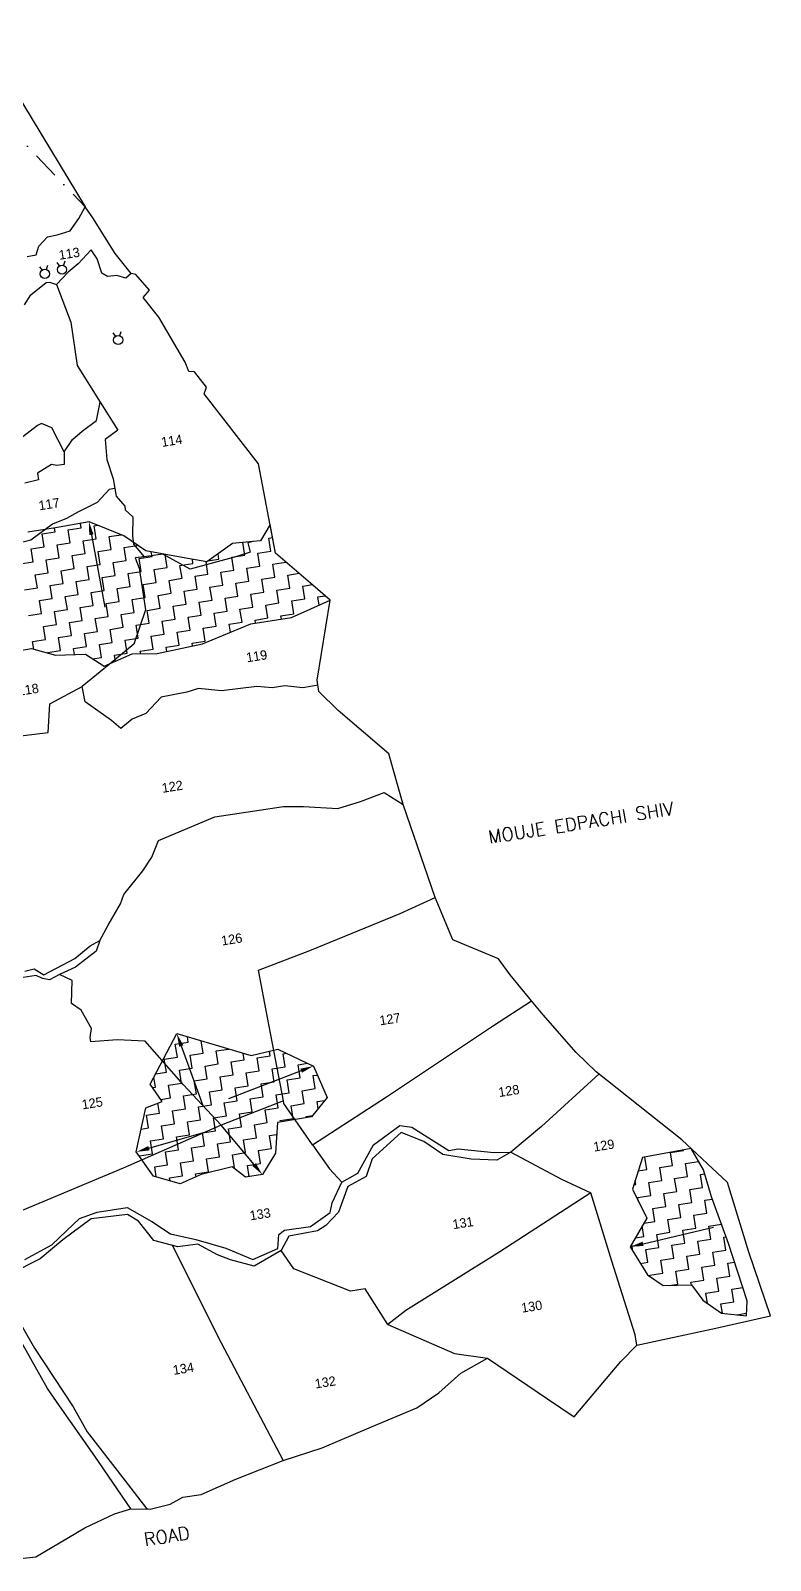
# Model space of a CAD drawing. Header units: metres. Extents: x 327602 to 331482, y 1805743 to 1809542.
# Drawn here: x 330089 to 331482, y 1806659 to 1809542 of the extents above; entities that cross this region are included whole.
import ezdxf
from ezdxf.enums import TextEntityAlignment as Align

# ---------------------------------------------------------------- set-up
doc = ezdxf.new("R2010")
doc.units = ezdxf.units.M
doc.header["$MEASUREMENT"] = 0
doc.linetypes.add('DASHDOT', pattern=[1, 0.5, -0.25, 0, -0.25])
for name, color, linetype in [('OFF', 1, 'Continuous'), ('POLY_HATCH', 12, 'Continuous'), ('POLY_PARCEL', 6, 'Continuous'), ('POLY_ROAD', 30, 'Continuous'), ('POLY_WATER', 4, 'Continuous'), ('SYM_ARROW', 1, 'Continuous'), ('TEXT_MAPOUT', 7, 'Continuous'), ('TEXT_PARCEL', 7, 'Continuous'), ('V_BOUND_LINE', 7, 'Continuous'), ('V_BOUND_STREAM_LINE', 7, 'DASHDOT')]:
    doc.layers.add(name, color=color, linetype=linetype)
doc.styles.get("Standard").update_dxf_attribs({"font": 'simplex.shx'})
doc.styles.add('TEXT_MAP', font='', dxfattribs={"height": 0.2})
doc.styles.get('TEXT_MAP').set_extended_font_data('Kruti Dev 050')

msp = doc.modelspace()

# ---------------------------------------------------------------- linework, layer by layer
for points in [[(330120.8, 1809099.5), (330118.3, 1809092.1)], [(330138.2, 1809105.2), (330142.9, 1809098.8)], [(330153.3, 1809107.5), (330150.7, 1809100.1)], [(330105.8, 1809097.2), (330110.5, 1809090.8)], [(330244, 1808972.5), (330248.7, 1808966.1)], [(330259, 1808974.8), (330256.5, 1808967.3)]]:
    msp.add_lwpolyline(points)
for centre in [(330148, 1809091.9), (330115.6, 1809083.9), (330253.8, 1808959.2)]:
    msp.add_circle(centre, 8.62)
at = {"layer": 'OFF'}
for p, q in [((329990.4, 1809542.4), (330191.4, 1809210)), ((330277.6, 1806756), (330314.2, 1806755.4))]:
    msp.add_line(p, q, dxfattribs=at)
at = {"layer": 'POLY_HATCH'}
for p, q in [((330198.8, 1808616.5), (330135.5, 1808604.9)), ((330264.7, 1808590.1), (330198.8, 1808616.5)), ((330540, 1808611.2), (330522.1, 1808580.9)), ((330550.4, 1808557.3), (330540, 1808611.2)), ((330135.5, 1808604.9), (330083.4, 1808596.8)), ((330305.9, 1808561.6), (330264.7, 1808590.1)), ((330522.1, 1808580.9), (330507.2, 1808579.5)), ((330374.6, 1808549), (330305.9, 1808561.6)), ((330469, 1808575.4), (330420.9, 1808541.2)), ((330507.2, 1808579.5), (330469, 1808575.4)), ((330616.3, 1808501.1), (330550.4, 1808557.3)), ((330420.9, 1808541.2), (330374.6, 1808549)), ((330653.3, 1808469), (330616.3, 1808501.1)), ((330580.2, 1808436.1), (330653.3, 1808469)), ((330503.6, 1808424.2), (330580.2, 1808436.1)), ((330412.7, 1808386.6), (330503.6, 1808424.2)), ((330327.1, 1808368.2), (330412.7, 1808386.6)), ((330015.5, 1808364.4), (330090.2, 1808377.8)), ((330090.2, 1808377.8), (330135.6, 1808364.9)), ((330135.6, 1808364.9), (330192, 1808367)), ((330192, 1808367), (330227.3, 1808344.2)), ((330227.3, 1808344.2), (330280.4, 1808367.5)), ((330280.4, 1808367.5), (330327.1, 1808368.2)), ((330314.3, 1807556.7), (330364.2, 1807651.7)), ((330364.2, 1807651.7), (330504.4, 1807610.4)), ((330504.4, 1807610.4), (330554.6, 1807622.5)), ((330554.6, 1807622.5), (330621.5, 1807590.7)), ((330621.5, 1807590.7), (330647.6, 1807531.6)), ((330336.4, 1807523.6), (330314.3, 1807556.7)), ((330305.8, 1807511.8), (330336.4, 1807523.6)), ((330647.6, 1807531.6), (330618.2, 1807494.6)), ((330287.9, 1807428.8), (330305.8, 1807511.8)), ((330553.7, 1807484.5), (330550.1, 1807426.3)), ((330618.2, 1807494.6), (330553.7, 1807484.5)), ((330320.3, 1807383.3), (330287.9, 1807428.8)), ((331332.9, 1807435.5), (331241.4, 1807418)), ((331356.2, 1807395.2), (331332.9, 1807435.5)), ((330468.2, 1807400.8), (330410, 1807386.1)), ((330493.8, 1807380.9), (330468.2, 1807400.8)), ((330550.1, 1807426.3), (330525.5, 1807385.9)), ((331241.4, 1807418), (331222.5, 1807358.8)), ((330370.5, 1807368.6), (330320.3, 1807383.3)), ((330410, 1807386.1), (330370.5, 1807368.6)), ((330525.5, 1807385.9), (330493.8, 1807380.9)), ((331371.2, 1807344.1), (331356.2, 1807395.2)), ((331222.5, 1807358.8), (331249.4, 1807304)), ((331403.3, 1807256.3), (331371.2, 1807344.1)), ((331249.4, 1807304), (331218.5, 1807249.9)), ((331438.5, 1807148), (331403.3, 1807256.3)), ((331218.5, 1807249.9), (331250.6, 1807197.3)), ((331250.6, 1807197.3), (331280.6, 1807176.7)), ((331280.6, 1807176.7), (331333.9, 1807178)), ((331333.9, 1807178), (331355.3, 1807149)), ((331355.3, 1807149), (331390.1, 1807124.9)), ((331437.3, 1807119.6), (331438.5, 1807148)), ((331390.1, 1807124.9), (331437.3, 1807119.6))]:
    msp.add_line(p, q, dxfattribs=at)
at = {"layer": 'POLY_HATCH', "linetype": 'Continuous'}
for p, q in [((330183.9, 1808605.4), (330182.6, 1808613.5)), ((330208.3, 1808609.2), (330214.6, 1808610.2)), ((330212.1, 1808584.7), (330208.3, 1808609.2)), ((330110.6, 1808593.9), (330135, 1808597.7)), ((330114.4, 1808569.4), (330110.6, 1808593.9)), ((330135, 1808597.7), (330133.9, 1808604.7)), ((330159.5, 1808601.5), (330183.9, 1808605.4)), ((330163.3, 1808577.1), (330159.5, 1808601.5)), ((330187.7, 1808580.9), (330212.1, 1808584.7)), ((330191.5, 1808556.5), (330187.7, 1808580.9)), ((330236.6, 1808588.6), (330259.6, 1808592.2)), ((330240.4, 1808564.1), (330236.6, 1808588.6)), ((330537.4, 1808585.6), (330544.8, 1808586.8)), ((330541.2, 1808561.2), (330537.4, 1808585.6)), ((330090, 1808565.6), (330114.4, 1808569.4)), ((330093.8, 1808541.2), (330090, 1808565.6)), ((330138.9, 1808573.3), (330163.3, 1808577.1)), ((330142.7, 1808548.8), (330138.9, 1808573.3)), ((330167.1, 1808552.7), (330191.5, 1808556.5)), ((330170.9, 1808528.2), (330167.1, 1808552.7)), ((330216, 1808560.3), (330240.4, 1808564.1)), ((330219.8, 1808535.9), (330216, 1808560.3)), ((330264.8, 1808568), (330289.3, 1808571.8)), ((330268.7, 1808543.5), (330264.8, 1808568)), ((330289.3, 1808571.8), (330289, 1808573.2)), ((330317.5, 1808551.2), (330316.2, 1808559.7)), ((330345.8, 1808530.6), (330342, 1808555)), ((330443.5, 1808545.9), (330441.9, 1808556.2)), ((330467.9, 1808549.7), (330492.4, 1808553.5)), ((330492.4, 1808553.5), (330488.6, 1808577.5)), ((330516.8, 1808557.4), (330541.2, 1808561.2)), ((330520.6, 1808532.9), (330516.8, 1808557.4)), ((330069.4, 1808537.4), (330093.8, 1808541.2)), ((330118.2, 1808545), (330142.7, 1808548.8)), ((330122.1, 1808520.6), (330118.2, 1808545)), ((330146.5, 1808524.4), (330170.9, 1808528.2)), ((330150.3, 1808500), (330146.5, 1808524.4)), ((330195.4, 1808532.1), (330219.8, 1808535.9)), ((330199.2, 1808507.6), (330195.4, 1808532.1)), ((330244.2, 1808539.7), (330268.7, 1808543.5)), ((330248.1, 1808515.3), (330244.2, 1808539.7)), ((330272.5, 1808519.1), (330296.9, 1808522.9)), ((330293.1, 1808547.4), (330317.5, 1808551.2)), ((330296.9, 1808522.9), (330293.1, 1808547.4)), ((330321.3, 1808526.8), (330345.8, 1808530.6)), ((330325.2, 1808502.3), (330321.3, 1808526.8)), ((330370.2, 1808534.4), (330394.6, 1808538.2)), ((330374, 1808510), (330370.2, 1808534.4)), ((330394.6, 1808538.2), (330393.5, 1808545.8)), ((330422.9, 1808517.6), (330419.2, 1808541.5)), ((330422.9, 1808542.7), (330443.5, 1808545.9)), ((330447.3, 1808521.4), (330471.8, 1808525.3)), ((330471.8, 1808525.3), (330467.9, 1808549.7)), ((330496.2, 1808529.1), (330520.6, 1808532.9)), ((330500, 1808504.7), (330496.2, 1808529.1)), ((330545.1, 1808536.7), (330569.5, 1808540.6)), ((330548.9, 1808512.3), (330545.1, 1808536.7)), ((330569.5, 1808540.6), (330569.4, 1808541.1)), ((330097.6, 1808516.8), (330122.1, 1808520.6)), ((330101.5, 1808492.3), (330097.6, 1808516.8)), ((330125.9, 1808496.2), (330150.3, 1808500)), ((330129.7, 1808471.7), (330125.9, 1808496.2)), ((330174.8, 1808503.8), (330199.2, 1808507.6)), ((330178.6, 1808479.4), (330174.8, 1808503.8)), ((330223.6, 1808511.5), (330248.1, 1808515.3)), ((330227.4, 1808487), (330223.6, 1808511.5)), ((330251.9, 1808490.8), (330276.3, 1808494.7)), ((330276.3, 1808494.7), (330272.5, 1808519.1)), ((330300.7, 1808498.5), (330325.2, 1808502.3)), ((330304.6, 1808474.1), (330300.7, 1808498.5)), ((330349.6, 1808506.1), (330374, 1808510)), ((330353.4, 1808481.7), (330349.6, 1808506.1)), ((330398.5, 1808513.8), (330422.9, 1808517.6)), ((330402.3, 1808489.4), (330398.5, 1808513.8)), ((330426.7, 1808493.2), (330451.2, 1808497)), ((330451.2, 1808497), (330447.3, 1808521.4)), ((330475.6, 1808500.8), (330500, 1808504.7)), ((330479.4, 1808476.4), (330475.6, 1808500.8)), ((330524.4, 1808508.5), (330548.9, 1808512.3)), ((330528.3, 1808484.1), (330524.4, 1808508.5)), ((330573.3, 1808516.1), (330594.8, 1808519.5)), ((330577.1, 1808491.7), (330573.3, 1808516.1)), ((330601.6, 1808495.5), (330619.5, 1808498.3)), ((330605.4, 1808471.1), (330601.6, 1808495.5)), ((330077, 1808488.5), (330101.5, 1808492.3)), ((330105.3, 1808467.9), (330129.7, 1808471.7)), ((330109.1, 1808443.5), (330105.3, 1808467.9)), ((330154.2, 1808475.5), (330178.6, 1808479.4)), ((330158, 1808451.1), (330154.2, 1808475.5)), ((330203, 1808483.2), (330227.4, 1808487)), ((330206.8, 1808458.8), (330203, 1808483.2)), ((330231.3, 1808462.6), (330255.7, 1808466.4)), ((330255.7, 1808466.4), (330251.9, 1808490.8)), ((330280.1, 1808470.2), (330304.6, 1808474.1)), ((330284, 1808445.8), (330280.1, 1808470.2)), ((330329, 1808477.9), (330353.4, 1808481.7)), ((330332.8, 1808453.5), (330329, 1808477.9)), ((330377.9, 1808485.5), (330402.3, 1808489.4)), ((330381.7, 1808461.1), (330377.9, 1808485.5)), ((330406.1, 1808464.9), (330430.5, 1808468.8)), ((330430.5, 1808468.8), (330426.7, 1808493.2)), ((330455, 1808472.6), (330479.4, 1808476.4)), ((330458.8, 1808448.2), (330455, 1808472.6)), ((330503.8, 1808480.2), (330528.3, 1808484.1)), ((330507.7, 1808455.8), (330503.8, 1808480.2)), ((330552.7, 1808487.9), (330577.1, 1808491.7)), ((330556.5, 1808463.5), (330552.7, 1808487.9)), ((330581, 1808467.3), (330605.4, 1808471.1)), ((330584.8, 1808442.8), (330581, 1808467.3)), ((330629.8, 1808474.9), (330643.9, 1808477.1)), ((330632.2, 1808459.5), (330629.8, 1808474.9)), ((330084.7, 1808439.6), (330109.1, 1808443.5)), ((330133.5, 1808447.3), (330158, 1808451.1)), ((330137.4, 1808422.9), (330133.5, 1808447.3)), ((330182.4, 1808454.9), (330206.8, 1808458.8)), ((330186.2, 1808430.5), (330182.4, 1808454.9)), ((330210.7, 1808434.3), (330235.1, 1808438.2)), ((330235.1, 1808438.2), (330231.3, 1808462.6)), ((330259.5, 1808442), (330284, 1808445.8)), ((330263.4, 1808417.6), (330259.5, 1808442)), ((330308.4, 1808449.6), (330332.8, 1808453.5)), ((330312.2, 1808425.2), (330308.4, 1808449.6)), ((330357.3, 1808457.3), (330381.7, 1808461.1)), ((330361.1, 1808432.9), (330357.3, 1808457.3)), ((330385.5, 1808436.7), (330409.9, 1808440.5)), ((330389.3, 1808412.2), (330385.5, 1808436.7)), ((330409.9, 1808440.5), (330406.1, 1808464.9)), ((330434.4, 1808444.3), (330458.8, 1808448.2)), ((330438.2, 1808419.9), (330434.4, 1808444.3)), ((330483.2, 1808452), (330507.7, 1808455.8)), ((330487.1, 1808427.5), (330483.2, 1808452)), ((330532.1, 1808459.6), (330556.5, 1808463.5)), ((330535.9, 1808435.2), (330532.1, 1808459.6)), ((330560.4, 1808439), (330584.8, 1808442.8)), ((330561.3, 1808433.2), (330560.4, 1808439)), ((330112.9, 1808419), (330137.4, 1808422.9)), ((330116.8, 1808394.6), (330112.9, 1808419)), ((330161.8, 1808426.7), (330186.2, 1808430.5)), ((330165.6, 1808402.3), (330161.8, 1808426.7)), ((330190.1, 1808406.1), (330214.5, 1808409.9)), ((330214.5, 1808409.9), (330210.7, 1808434.3)), ((330238.9, 1808413.7), (330263.4, 1808417.6)), ((330242.7, 1808389.3), (330238.9, 1808413.7)), ((330287.8, 1808421.4), (330312.2, 1808425.2)), ((330291.6, 1808396.9), (330287.8, 1808421.4)), ((330336.6, 1808429), (330361.1, 1808432.9)), ((330340.5, 1808404.6), (330336.6, 1808429)), ((330364.9, 1808408.4), (330389.3, 1808412.2)), ((330368.7, 1808384), (330364.9, 1808408.4)), ((330413.8, 1808416.1), (330438.2, 1808419.9)), ((330417.6, 1808391.6), (330413.8, 1808416.1)), ((330462.6, 1808423.7), (330487.1, 1808427.5)), ((330465.1, 1808408.2), (330462.6, 1808423.7)), ((330511.5, 1808431.4), (330535.9, 1808435.2)), ((330512.4, 1808425.5), (330511.5, 1808431.4)), ((330092.3, 1808390.8), (330116.8, 1808394.6)), ((330094.6, 1808376.5), (330092.3, 1808390.8)), ((330141.2, 1808398.4), (330165.6, 1808402.3)), ((330145, 1808374), (330141.2, 1808398.4)), ((330169.5, 1808377.8), (330193.9, 1808381.6)), ((330193.9, 1808381.6), (330190.1, 1808406.1)), ((330218.3, 1808385.5), (330242.7, 1808389.3)), ((330222.1, 1808361), (330218.3, 1808385.5)), ((330267.2, 1808393.1), (330291.6, 1808396.9)), ((330271, 1808368.7), (330267.2, 1808393.1)), ((330316, 1808400.8), (330340.5, 1808404.6)), ((330319.9, 1808376.3), (330316, 1808400.8)), ((330344.3, 1808380.2), (330368.7, 1808384)), ((330345.6, 1808372.1), (330344.3, 1808380.2)), ((330393.2, 1808387.8), (330417.6, 1808391.6)), ((330394, 1808382.6), (330393.2, 1808387.8)), ((330120.6, 1808370.2), (330145, 1808374)), ((330120.8, 1808369.1), (330120.6, 1808370.2)), ((330171.3, 1808366.2), (330169.5, 1808377.8)), ((330205.4, 1808358.4), (330222.1, 1808361)), ((330246.6, 1808364.9), (330271, 1808368.7)), ((330248.4, 1808353.5), (330246.6, 1808364.9)), ((330295.4, 1808372.5), (330319.9, 1808376.3)), ((330296.2, 1808367.8), (330295.4, 1808372.5)), ((330361.3, 1807631.9), (330385.8, 1807635.8)), ((330365.2, 1807607.5), (330361.3, 1807631.9)), ((330385.8, 1807635.8), (330384.2, 1807645.8)), ((330414, 1807615.2), (330410.4, 1807638.1)), ((330340.7, 1807603.7), (330365.2, 1807607.5)), ((330344.5, 1807579.2), (330340.7, 1807603.7)), ((330389.6, 1807611.3), (330414, 1807615.2)), ((330393.4, 1807586.9), (330389.6, 1807611.3)), ((330438.4, 1807619), (330462.5, 1807622.7)), ((330442.3, 1807594.5), (330438.4, 1807619)), ((330466.7, 1807598.4), (330491.1, 1807602.2)), ((330491.1, 1807602.2), (330489.1, 1807614.9)), ((330515.6, 1807606), (330540, 1807609.8)), ((330519.4, 1807581.6), (330515.6, 1807606)), ((330540, 1807609.8), (330538.6, 1807618.6)), ((330564.4, 1807613.7), (330571, 1807614.7)), ((330568.3, 1807589.2), (330564.4, 1807613.7)), ((330324.5, 1807576.1), (330344.5, 1807579.2)), ((330369, 1807583.1), (330393.4, 1807586.9)), ((330372.8, 1807558.6), (330369, 1807583.1)), ((330417.8, 1807590.7), (330442.3, 1807594.5)), ((330421.7, 1807566.3), (330417.8, 1807590.7)), ((330446.1, 1807570.1), (330470.5, 1807573.9)), ((330470.5, 1807573.9), (330466.7, 1807598.4)), ((330495, 1807577.8), (330519.4, 1807581.6)), ((330498.8, 1807553.3), (330495, 1807577.8)), ((330543.8, 1807585.4), (330568.3, 1807589.2)), ((330547.6, 1807561), (330543.8, 1807585.4)), ((330592.7, 1807593.1), (330610.7, 1807595.9)), ((330596.5, 1807568.6), (330592.7, 1807593.1)), ((330620.9, 1807572.5), (330629, 1807573.7)), ((330624.8, 1807548), (330620.9, 1807572.5)), ((330318.7, 1807550.2), (330323.9, 1807551)), ((330323.9, 1807551), (330321, 1807569.6)), ((330348.4, 1807554.8), (330372.8, 1807558.6)), ((330352.2, 1807530.4), (330348.4, 1807554.8)), ((330397.2, 1807562.5), (330421.7, 1807566.3)), ((330401.1, 1807538), (330397.2, 1807562.5)), ((330425.5, 1807541.9), (330449.9, 1807545.7)), ((330449.9, 1807545.7), (330446.1, 1807570.1)), ((330474.4, 1807549.5), (330498.8, 1807553.3)), ((330478.2, 1807525.1), (330474.4, 1807549.5)), ((330523.2, 1807557.2), (330547.6, 1807561)), ((330527, 1807532.7), (330523.2, 1807557.2)), ((330572.1, 1807564.8), (330596.5, 1807568.6)), ((330575.9, 1807540.4), (330572.1, 1807564.8)), ((330600.3, 1807544.2), (330624.8, 1807548)), ((330604.2, 1807519.8), (330600.3, 1807544.2)), ((330331.6, 1807502.1), (330328.7, 1807520.6)), ((330333.8, 1807527.5), (330352.2, 1807530.4)), ((330376.6, 1807534.2), (330401.1, 1807538)), ((330380.5, 1807509.8), (330376.6, 1807534.2)), ((330404.9, 1807513.6), (330429.3, 1807517.4)), ((330408.7, 1807489.2), (330404.9, 1807513.6)), ((330429.3, 1807517.4), (330425.5, 1807541.9)), ((330453.7, 1807521.3), (330478.2, 1807525.1)), ((330457.6, 1807496.8), (330453.7, 1807521.3)), ((330502.6, 1807528.9), (330527, 1807532.7)), ((330506.4, 1807504.5), (330502.6, 1807528.9)), ((330551.5, 1807536.6), (330575.9, 1807540.4)), ((330555.3, 1807512.1), (330551.5, 1807536.6)), ((330579.7, 1807515.9), (330604.2, 1807519.8)), ((330583.6, 1807491.5), (330579.7, 1807515.9)), ((330628.6, 1807523.6), (330643.1, 1807525.9)), ((330630.7, 1807510.2), (330628.6, 1807523.6)), ((330307.2, 1807498.3), (330331.6, 1807502.1)), ((330311, 1807473.9), (330307.2, 1807498.3)), ((330356, 1807506), (330380.5, 1807509.8)), ((330359.8, 1807481.5), (330356, 1807506)), ((330384.3, 1807485.3), (330408.7, 1807489.2)), ((330388.1, 1807460.9), (330384.3, 1807485.3)), ((330433.1, 1807493), (330457.6, 1807496.8)), ((330437, 1807468.6), (330433.1, 1807493)), ((330482, 1807500.6), (330506.4, 1807504.5)), ((330485.8, 1807476.2), (330482, 1807500.6)), ((330530.9, 1807508.3), (330555.3, 1807512.1)), ((330534.7, 1807483.9), (330530.9, 1807508.3)), ((330559.1, 1807487.7), (330583.6, 1807491.5)), ((330559.5, 1807485.4), (330559.1, 1807487.7)), ((330608, 1807495.3), (330620.4, 1807497.3)), ((330608.3, 1807493.1), (330608, 1807495.3)), ((330297.1, 1807471.7), (330311, 1807473.9)), ((330335.4, 1807477.7), (330359.8, 1807481.5)), ((330339.2, 1807453.3), (330335.4, 1807477.7)), ((330363.7, 1807457.1), (330388.1, 1807460.9)), ((330367.5, 1807432.7), (330363.7, 1807457.1)), ((330412.5, 1807464.7), (330437, 1807468.6)), ((330416.4, 1807440.3), (330412.5, 1807464.7)), ((330461.4, 1807472.4), (330485.8, 1807476.2)), ((330465.2, 1807448), (330461.4, 1807472.4)), ((330510.3, 1807480), (330534.7, 1807483.9)), ((330514.1, 1807455.6), (330510.3, 1807480)), ((330538.5, 1807459.4), (330552.3, 1807461.6)), ((330542.3, 1807435), (330538.5, 1807459.4)), ((330314.8, 1807449.4), (330339.2, 1807453.3)), ((330318.6, 1807425), (330314.8, 1807449.4)), ((330343.1, 1807428.8), (330367.5, 1807432.7)), ((330346.9, 1807404.4), (330343.1, 1807428.8)), ((330391.9, 1807436.5), (330416.4, 1807440.3)), ((330395.8, 1807412.1), (330391.9, 1807436.5)), ((330440.8, 1807444.1), (330465.2, 1807448)), ((330444.6, 1807419.7), (330440.8, 1807444.1)), ((330469, 1807423.5), (330493.5, 1807427.4)), ((330489.7, 1807451.8), (330514.1, 1807455.6)), ((330493.5, 1807427.4), (330489.7, 1807451.8)), ((330517.9, 1807431.2), (330542.3, 1807435)), ((330521.7, 1807406.7), (330517.9, 1807431.2)), ((331294.4, 1807427.6), (331318.8, 1807431.4)), ((331298.2, 1807403.2), (331294.4, 1807427.6)), ((331318.8, 1807431.4), (331318.6, 1807432.8)), ((330294.2, 1807421.2), (330318.6, 1807425)), ((330294.5, 1807419.6), (330294.2, 1807421.2)), ((330322.5, 1807400.6), (330346.9, 1807404.4)), ((330325.4, 1807381.8), (330322.5, 1807400.6)), ((330371.3, 1807408.2), (330395.8, 1807412.1)), ((330375.1, 1807383.8), (330371.3, 1807408.2)), ((330420.2, 1807415.9), (330444.6, 1807419.7)), ((330424, 1807391.4), (330420.2, 1807415.9)), ((330472.9, 1807399.1), (330469, 1807423.5)), ((330470.8, 1807398.8), (330472.9, 1807399.1)), ((330497.3, 1807402.9), (330521.7, 1807406.7)), ((330500.6, 1807382), (330497.3, 1807402.9)), ((331249.4, 1807395.5), (331245.7, 1807418.8)), ((331273.8, 1807399.3), (331298.2, 1807403.2)), ((331277.6, 1807374.9), (331273.8, 1807399.3)), ((331322.7, 1807407), (331347.1, 1807410.8)), ((331326.5, 1807382.6), (331322.7, 1807407)), ((331347.1, 1807410.8), (331347.1, 1807411)), ((330350.7, 1807380), (330375.1, 1807383.8)), ((330351.6, 1807374.1), (330350.7, 1807380)), ((330399.6, 1807387.6), (330424, 1807391.4)), ((330400.5, 1807381.9), (330399.6, 1807387.6)), ((331228.8, 1807367.3), (331227.6, 1807374.7)), ((331233.4, 1807393), (331249.4, 1807395.5)), ((331253.2, 1807371.1), (331277.6, 1807374.9)), ((331257, 1807346.7), (331253.2, 1807371.1)), ((331302, 1807378.7), (331326.5, 1807382.6)), ((331305.9, 1807354.3), (331302, 1807378.7)), ((331350.9, 1807386.4), (331358.4, 1807387.6)), ((331354.7, 1807362), (331350.9, 1807386.4)), ((331225, 1807366.7), (331228.8, 1807367.3)), ((331232.6, 1807342.8), (331257, 1807346.7)), ((331233.6, 1807336.2), (331232.6, 1807342.8)), ((331281.4, 1807350.5), (331305.9, 1807354.3)), ((331285.3, 1807326.1), (331281.4, 1807350.5)), ((331330.3, 1807358.1), (331354.7, 1807362)), ((331334.1, 1807333.7), (331330.3, 1807358.1)), ((331260.8, 1807322.2), (331285.3, 1807326.1)), ((331264.7, 1807297.8), (331260.8, 1807322.2)), ((331309.7, 1807329.9), (331334.1, 1807333.7)), ((331313.5, 1807305.4), (331309.7, 1807329.9)), ((331338, 1807309.3), (331362.4, 1807313.1)), ((331358.6, 1807337.5), (331372.8, 1807339.8)), ((331362.4, 1807313.1), (331358.6, 1807337.5)), ((331244.1, 1807269.5), (331241, 1807289.2)), ((331244, 1807294.6), (331264.7, 1807297.8)), ((331289.1, 1807301.6), (331313.5, 1807305.4)), ((331292.9, 1807277.2), (331289.1, 1807301.6)), ((331317.3, 1807281), (331341.8, 1807284.8)), ((331341.8, 1807284.8), (331338, 1807309.3)), ((331366.2, 1807288.7), (331390.1, 1807292.4)), ((331370, 1807264.2), (331366.2, 1807288.7)), ((331223.4, 1807241.9), (331221.3, 1807254.9)), ((331228.3, 1807267.1), (331244.1, 1807269.5)), ((331268.5, 1807273.4), (331292.9, 1807277.2)), ((331272.3, 1807248.9), (331268.5, 1807273.4)), ((331296.7, 1807252.8), (331321.2, 1807256.6)), ((331321.2, 1807256.6), (331317.3, 1807281)), ((331345.6, 1807260.4), (331370, 1807264.2)), ((331349.4, 1807236), (331345.6, 1807260.4)), ((331394.5, 1807268.1), (331398.8, 1807268.7)), ((331398.3, 1807243.6), (331394.5, 1807268.1)), ((331247.9, 1807245.1), (331272.3, 1807248.9)), ((331251.7, 1807220.7), (331247.9, 1807245.1)), ((331276.1, 1807224.5), (331300.6, 1807228.3)), ((331300.6, 1807228.3), (331296.7, 1807252.8)), ((331325, 1807232.2), (331349.4, 1807236)), ((331328.8, 1807207.7), (331325, 1807232.2)), ((331373.9, 1807239.8), (331398.3, 1807243.6)), ((331377.7, 1807215.4), (331373.9, 1807239.8)), ((331237.7, 1807218.5), (331251.7, 1807220.7)), ((331255.5, 1807196.2), (331280, 1807200.1)), ((331255.9, 1807193.6), (331255.5, 1807196.2)), ((331280, 1807200.1), (331276.1, 1807224.5)), ((331304.4, 1807203.9), (331328.8, 1807207.7)), ((331308.2, 1807179.5), (331304.4, 1807203.9)), ((331353.3, 1807211.5), (331377.7, 1807215.4)), ((331357.1, 1807187.1), (331353.3, 1807211.5)), ((331402.1, 1807219.2), (331414.7, 1807221.2)), ((331405.9, 1807194.8), (331402.1, 1807219.2)), ((331292.1, 1807176.9), (331308.2, 1807179.5)), ((331332.6, 1807183.3), (331357.1, 1807187.1)), ((331333.5, 1807178), (331332.6, 1807183.3)), ((331381.5, 1807190.9), (331405.9, 1807194.8)), ((331385.3, 1807166.5), (331381.5, 1807190.9)), ((331409.8, 1807170.3), (331430.2, 1807173.5)), ((331413.6, 1807145.9), (331409.8, 1807170.3)), ((331360.9, 1807162.7), (331385.3, 1807166.5)), ((331364, 1807143), (331360.9, 1807162.7)), ((331389.2, 1807142.1), (331413.6, 1807145.9)), ((331391.9, 1807124.7), (331389.2, 1807142.1)), ((331438.5, 1807146.7), (331438.1, 1807149.4)), ((331418.9, 1807121.7), (331437.6, 1807124.6))]:
    msp.add_line(p, q, dxfattribs=at)
at = {"layer": 'POLY_PARCEL'}
for p, q in [((330202.7, 1809129.3), (330178.5, 1809102.5)), ((330214.3, 1809112.5), (330202.7, 1809129.3)), ((330178.5, 1809102.5), (330159.6, 1809087.1)), ((330222.9, 1809085.5), (330214.3, 1809112.5)), ((330159.6, 1809087.1), (330137.5, 1809063.7)), ((330233.7, 1809079.2), (330222.9, 1809085.5)), ((330251.2, 1809081), (330233.7, 1809079.2)), ((330268, 1809075.7), (330251.2, 1809081)), ((330278.3, 1809084.5), (330268, 1809075.7)), ((330077, 1809025.4), (330089.1, 1809044.1)), ((330089.1, 1809044.1), (330118.3, 1809067.3)), ((330118.3, 1809067.3), (330124.4, 1809068.3)), ((330124.4, 1809068.3), (330137.5, 1809063.7)), ((330137.5, 1809063.7), (330164.7, 1808992.6)), ((330164.7, 1808992.6), (330176.5, 1808911.1)), ((330176.5, 1808911.1), (330220, 1808842.2)), ((330212.9, 1808807.4), (330220, 1808842.2)), ((330220, 1808842.2), (330253.3, 1808789.5)), ((330101.9, 1808797.9), (330066, 1808770.2)), ((330109.2, 1808801.7), (330101.9, 1808797.9)), ((330129, 1808793.4), (330109.2, 1808801.7)), ((330152.1, 1808748.2), (330129, 1808793.4)), ((330167.9, 1808771.9), (330185.9, 1808787.2)), ((330185.9, 1808787.2), (330212.9, 1808807.4)), ((330253.3, 1808789.5), (330229.4, 1808771.6)), ((330152.1, 1808748.2), (330167.9, 1808771.9)), ((330229.4, 1808771.6), (330232.7, 1808733.9)), ((330128.3, 1808724.6), (330101.6, 1808708)), ((330138.4, 1808722.6), (330128.3, 1808724.6)), ((330152.2, 1808724.8), (330138.4, 1808722.6)), ((330152.1, 1808748.2), (330152.2, 1808724.8)), ((330232.7, 1808733.9), (330244.6, 1808697.7)), ((330103.5, 1808695.9), (330077.9, 1808689.2)), ((330101.6, 1808708), (330103.5, 1808695.9)), ((330244.6, 1808697.7), (330247.5, 1808679.3)), ((330236.8, 1808677.6), (330214, 1808652.7)), ((330247.5, 1808679.3), (330236.8, 1808677.6)), ((330247.5, 1808679.3), (330249.7, 1808664.8)), ((330214, 1808652.7), (330177.8, 1808634.6)), ((330249.7, 1808664.8), (330266, 1808646)), ((330266, 1808646), (330267.1, 1808639.1)), ((330267.1, 1808639.1), (330281.6, 1808625.7)), ((330129.8, 1808612.1), (330089.3, 1808581.8)), ((330156.6, 1808622.5), (330129.8, 1808612.1)), ((330177.8, 1808634.6), (330156.6, 1808622.5)), ((330281.6, 1808625.7), (330280.9, 1808590.2)), ((330540, 1808611.2), (330522.1, 1808580.9)), ((330089.3, 1808581.8), (330041.4, 1808569.8)), ((330280.9, 1808590.2), (330282.5, 1808574.4)), ((330522.1, 1808580.9), (330507.2, 1808579.5)), ((330282.5, 1808574.4), (330303, 1808550.7)), ((330337.8, 1808555.6), (330303, 1808550.7)), ((330389.3, 1808527.3), (330337.8, 1808555.6)), ((330502.4, 1808559.2), (330477.1, 1808550.8)), ((330507.2, 1808579.5), (330497.8, 1808577.1)), ((330497.8, 1808577.1), (330502.4, 1808559.2)), ((330303, 1808550.7), (330285.7, 1808548.3)), ((330285.7, 1808548.3), (330293.1, 1808529.1)), ((330293.1, 1808529.1), (330305.3, 1808450.7)), ((330477.1, 1808550.8), (330389.3, 1808527.3)), ((330305.3, 1808450.7), (330283.4, 1808386.1)), ((330283.4, 1808386.1), (330237, 1808347.8)), ((330237, 1808347.8), (330185.8, 1808306.2)), ((330125.1, 1808273.2), (330185.8, 1808306.2)), ((330191.3, 1808276.9), (330185.8, 1808306.2)), ((330382.9, 1808295.4), (330334.6, 1808286)), ((330404.8, 1808302.4), (330382.9, 1808295.4)), ((330448.2, 1808297.6), (330404.8, 1808302.4)), ((330514.9, 1808306.2), (330448.2, 1808297.6)), ((330543.7, 1808303.6), (330514.9, 1808306.2)), ((330568, 1808307.4), (330543.7, 1808303.6)), ((330601.4, 1808303.8), (330568, 1808307.4)), ((330630.2, 1808308.3), (330601.4, 1808303.8)), ((330122, 1808219.5), (330125.1, 1808273.2)), ((330241.1, 1808242.1), (330191.3, 1808276.9)), ((330334.6, 1808286), (330305.7, 1808254.9)), ((330258.6, 1808227.1), (330241.1, 1808242.1)), ((330279.8, 1808244.6), (330258.6, 1808227.1)), ((330305.7, 1808254.9), (330279.8, 1808244.6)), ((330034, 1808208.4), (330122, 1808219.5)), ((330710.5, 1808089.4), (330755, 1808106.1)), ((330755, 1808106.1), (330790.8, 1808083.6)), ((330435.7, 1808060.5), (330565, 1808079.8)), ((330565, 1808079.8), (330602.8, 1808079.7)), ((330602.8, 1808079.7), (330667.3, 1808076.4)), ((330667.3, 1808076.4), (330710.5, 1808089.4)), ((330330, 1808015.6), (330435.7, 1808060.5)), ((330317.1, 1807984.3), (330330, 1808015.6)), ((330299.9, 1807958.5), (330317.1, 1807984.3)), ((330264.2, 1807913.9), (330299.9, 1807958.5)), ((330235.1, 1807856.1), (330258.1, 1807896.1)), ((330258.1, 1807896.1), (330264.2, 1807913.9)), ((330785.2, 1807878), (330851.1, 1807908.6)), ((330614.9, 1807808.7), (330785.2, 1807878)), ((330219.5, 1807827.1), (330235.1, 1807856.1)), ((330517.8, 1807771.3), (330614.9, 1807808.7)), ((330167.1, 1807751.7), (330143.2, 1807763.1)), ((330166, 1807708.8), (330167.1, 1807751.7)), ((330535.3, 1807682.2), (330517.8, 1807771.3)), ((330183.9, 1807695.8), (330166, 1807708.8)), ((330203.4, 1807661.6), (330183.9, 1807695.8)), ((330958.8, 1807666), (331032.2, 1807713.7)), ((330200.8, 1807644.3), (330203.4, 1807661.6)), ((330565.1, 1807525.2), (330535.3, 1807682.2)), ((330759.4, 1807532.8), (330958.8, 1807666)), ((330202, 1807636.5), (330200.8, 1807644.3)), ((330252.1, 1807639.9), (330202, 1807636.5)), ((330304.9, 1807637.6), (330252.1, 1807639.9)), ((330376.6, 1807555.2), (330304.9, 1807637.6)), ((331159.7, 1807575.7), (331051.3, 1807476.7)), ((330447.9, 1807479.4), (330376.6, 1807555.2)), ((330565.1, 1807525.2), (330447.9, 1807479.4)), ((330566, 1807520.3), (330565.1, 1807525.2)), ((330620, 1807441.8), (330566, 1807520.3)), ((330620, 1807441.8), (330759.4, 1807532.8)), ((330447.9, 1807479.4), (330262.9, 1807398.1)), ((331051.3, 1807476.7), (330993.2, 1807428.1)), ((330620, 1807441.8), (330651.9, 1807397.1)), ((330993.2, 1807428.1), (331088.7, 1807377.5)), ((330262.9, 1807398.1), (330072.9, 1807318.6)), ((330651.9, 1807397.1), (330674.8, 1807371.6)), ((331088.7, 1807377.5), (331144.1, 1807351.6)), ((331144.1, 1807351.6), (330972.7, 1807240.2)), ((331183.5, 1807223.1), (331144.1, 1807351.6)), ((330356.2, 1807252.6), (330441.7, 1807080.6)), ((330584.4, 1807208.2), (330560.9, 1807243)), ((330972.7, 1807240.2), (330795.4, 1807130)), ((330691.3, 1807166.4), (330584.4, 1807208.2)), ((331227.4, 1807083.9), (331183.5, 1807223.1)), ((330719.1, 1807170.8), (330691.3, 1807166.4)), ((330761.6, 1807103.7), (330719.1, 1807170.8)), ((330795.4, 1807130), (330761.6, 1807103.7)), ((330761.6, 1807103.7), (330887.3, 1807048.5)), ((331230.5, 1807064.6), (331227.4, 1807083.9)), ((330441.7, 1807080.6), (330564.3, 1806847.2)), ((330887.3, 1807048.5), (330949.4, 1807039.7))]:
    msp.add_line(p, q, dxfattribs=at)
at = {"layer": 'POLY_ROAD'}
for p, q in [((330120.4, 1806983), (330001.9, 1807193.5)), ((330063.4, 1807116.1), (330096.3, 1807059)), ((330096.3, 1807059), (330169.1, 1806948.5)), ((330143.5, 1806949.9), (330120.4, 1806983)), ((330209.5, 1806855.3), (330143.5, 1806949.9)), ((330169.1, 1806948.5), (330195.6, 1806900.9)), ((330195.6, 1806900.9), (330267.2, 1806808.9)), ((330277.6, 1806756), (330209.5, 1806855.3)), ((330267.2, 1806808.9), (330307.2, 1806756.3))]:
    msp.add_line(p, q, dxfattribs=at)
at = {"layer": 'POLY_WATER'}
for p, q in [((330163.6, 1809165), (330179.4, 1809188.1)), ((330179.4, 1809188.1), (330191.4, 1809210)), ((330120.7, 1809153.8), (330139.1, 1809157.2)), ((330139.1, 1809157.2), (330163.6, 1809165)), ((330099, 1809119.8), (330104, 1809136.3)), ((330104, 1809136.3), (330120.7, 1809153.8)), ((330082.4, 1809116.6), (330099, 1809119.8)), ((330171.8, 1807793.2), (330201.3, 1807817.4)), ((330212.3, 1807807.2), (330173.5, 1807777.2)), ((330201.3, 1807817.4), (330219.5, 1807827.1)), ((330219.5, 1807827.1), (330212.3, 1807807.2)), ((330078.2, 1807769.3), (330095.4, 1807773.7)), ((330095.4, 1807773.7), (330113.4, 1807762.8)), ((330113.4, 1807762.8), (330171.8, 1807793.2)), ((330173.5, 1807777.2), (330143.2, 1807763.1)), ((330099.1, 1807761.3), (330058.3, 1807754.9)), ((330111.1, 1807755.5), (330099.1, 1807761.3)), ((330124.3, 1807753.3), (330111.1, 1807755.5)), ((330143.2, 1807763.1), (330124.3, 1807753.3)), ((330787, 1807465.3), (330732.4, 1807415.8)), ((330734.6, 1807442.4), (330784.5, 1807478.4)), ((330784.5, 1807478.4), (330807.2, 1807475.1)), ((330829.8, 1807448.1), (330787, 1807465.3)), ((330807.2, 1807475.1), (330876.4, 1807431.3)), ((330705.5, 1807388.4), (330734.6, 1807442.4)), ((330865.2, 1807423.8), (330829.8, 1807448.1)), ((330876.4, 1807431.3), (330894.3, 1807434.4)), ((330894.3, 1807434.4), (330961.1, 1807427.8)), ((330961.1, 1807427.8), (330993.2, 1807428.1)), ((330993.2, 1807428.1), (330966.8, 1807413.3)), ((330732.4, 1807415.8), (330721, 1807382.4)), ((330918.7, 1807415.1), (330865.2, 1807423.8)), ((330966.8, 1807413.3), (330918.7, 1807415.1)), ((330657, 1807333), (330674.8, 1807371.6)), ((330674.8, 1807371.6), (330705.5, 1807388.4)), ((330721, 1807382.4), (330686.4, 1807363.3)), ((330686.4, 1807363.3), (330669.1, 1807315.4)), ((330181.1, 1807303.4), (330214.4, 1807315.3)), ((330214.4, 1807315.3), (330270.4, 1807324.1)), ((330270.4, 1807324.1), (330317.1, 1807297.9)), ((330616.2, 1807288.2), (330653, 1807314.5)), ((330669.1, 1807315.4), (330644.9, 1807290.3)), ((330653, 1807314.5), (330657, 1807333)), ((330202.7, 1807302.9), (330149.2, 1807263)), ((330156.1, 1807280), (330181.1, 1807303.4)), ((330271.4, 1807311.1), (330202.7, 1807302.9)), ((330292.3, 1807298.2), (330271.4, 1807311.1)), ((330321, 1807261.8), (330292.3, 1807298.2)), ((330317.1, 1807297.9), (330352.6, 1807274.2)), ((330566.9, 1807281.4), (330616.2, 1807288.2)), ((330644.9, 1807290.3), (330629.4, 1807280.2)), ((330149.2, 1807263), (330106.9, 1807227.4)), ((330128.5, 1807253.7), (330156.1, 1807280)), ((330366, 1807250), (330321, 1807261.8)), ((330352.6, 1807274.2), (330399.9, 1807263.9)), ((330403.6, 1807255.1), (330366, 1807250)), ((330399.9, 1807263.9), (330456.8, 1807247.3)), ((330441, 1807234.5), (330403.6, 1807255.1)), ((330554.3, 1807247), (330556.2, 1807272.9)), ((330556.2, 1807272.9), (330566.9, 1807281.4)), ((330575.5, 1807270), (330560.9, 1807243)), ((330629.4, 1807280.2), (330575.5, 1807270)), ((330106.9, 1807227.4), (330050.8, 1807199)), ((330078, 1807225.7), (330128.5, 1807253.7)), ((330465.4, 1807225.5), (330441, 1807234.5)), ((330456.8, 1807247.3), (330507.2, 1807226)), ((330510, 1807213.7), (330465.4, 1807225.5)), ((330507.2, 1807226), (330554.3, 1807247)), ((330560.9, 1807243), (330510, 1807213.7))]:
    msp.add_line(p, q, dxfattribs=at)
at = {"layer": 'SYM_ARROW'}
for p, q in [((330203.3, 1808592.2), (330228.6, 1808455.8)), ((330372.6, 1807628.5), (330413.3, 1807516.2)), ((330598.4, 1807581.8), (330461.4, 1807528.6)), ((330311.6, 1807435.7), (330419.1, 1807466.7)), ((330509.7, 1807404.9), (330447.9, 1807479.4)), ((331242.5, 1807255.6), (331375.2, 1807287.1))]:
    msp.add_line(p, q, dxfattribs=at)
for points in [[(330199.2, 1808591.4), (330207.3, 1808592.9), (330198.8, 1808616.5)], [(330368.7, 1807627.1), (330376.5, 1807629.9), (330364.2, 1807651.7)], [(330596.9, 1807585.6), (330599.9, 1807578), (330621.5, 1807590.7)], [(330312.8, 1807431.7), (330310.5, 1807439.7), (330287.9, 1807428.8)], [(330512.9, 1807407.5), (330506.5, 1807402.3), (330525.5, 1807385.9)], [(331243.5, 1807251.6), (331241.6, 1807259.6), (331218.5, 1807249.9)]]:
    msp.add_solid(points, dxfattribs=at)
at = {"layer": 'V_BOUND_LINE'}
for p, q in [((330205.7, 1809189.6), (330191.4, 1809210)), ((330248.2, 1809122.1), (330205.7, 1809189.6)), ((330278.3, 1809084.5), (330248.2, 1809122.1)), ((330287.3, 1809082.4), (330278.3, 1809084.5)), ((330312.8, 1809053.1), (330287.3, 1809082.4)), ((330301.1, 1809039.2), (330312.8, 1809053.1)), ((330330.3, 1809002.3), (330301.1, 1809039.2)), ((330379.8, 1808917.7), (330330.3, 1809002.3)), ((330386.9, 1808899.8), (330379.8, 1808917.7)), ((330397.4, 1808898.9), (330386.9, 1808899.8)), ((330420, 1808870.5), (330397.4, 1808898.9)), ((330416, 1808858), (330420, 1808870.5)), ((330518, 1808725.5), (330416, 1808858)), ((330550.4, 1808557.3), (330518, 1808725.5)), ((330616.3, 1808501.1), (330550.4, 1808557.3)), ((330653.3, 1808469), (330616.3, 1808501.1)), ((330628.7, 1808317.8), (330653.3, 1808469)), ((330632, 1808296.7), (330628.7, 1808317.8)), ((330667.9, 1808260.9), (330632, 1808296.7)), ((330763.6, 1808179.2), (330667.9, 1808260.9)), ((330790.8, 1808083.6), (330763.6, 1808179.2)), ((330851.1, 1807908.6), (330790.8, 1808083.6)), ((330884.4, 1807828.4), (330851.1, 1807908.6)), ((330970.4, 1807792.6), (330884.4, 1807828.4)), ((330992.4, 1807762.4), (330970.4, 1807792.6)), ((331032.2, 1807713.7), (330992.4, 1807762.4)), ((331054.6, 1807686.9), (331032.2, 1807713.7)), ((331116.6, 1807616.4), (331054.6, 1807686.9)), ((331154.3, 1807580), (331116.6, 1807616.4)), ((331315.5, 1807451.8), (331154.3, 1807580)), ((331401.5, 1807371.2), (331315.5, 1807451.8)), ((331442, 1807239.7), (331401.5, 1807371.2)), ((331482.4, 1807120), (331442, 1807239.7)), ((331379.3, 1807096.5), (331482.4, 1807120)), ((331230.5, 1807064.6), (331379.3, 1807096.5)), ((331200.7, 1807034), (331230.5, 1807064.6)), ((330899.3, 1807012), (330949.4, 1807039.7)), ((330949.4, 1807039.7), (331062.5, 1806963.3)), ((331112.5, 1806929.6), (331200.7, 1807034)), ((330857.6, 1806974.4), (330899.3, 1807012)), ((330816.2, 1806946.4), (330857.6, 1806974.4)), ((330731.1, 1806910.6), (330816.2, 1806946.4)), ((331062.5, 1806963.3), (331112.5, 1806929.6)), ((330637.9, 1806871), (330731.1, 1806910.6)), ((330564.3, 1806847.2), (330637.9, 1806871)), ((330475.6, 1806811.7), (330564.3, 1806847.2)), ((330410, 1806783.3), (330475.6, 1806811.7)), ((330314.2, 1806755.4), (330351.6, 1806764.7)), ((330351.6, 1806764.7), (330375.5, 1806777.9)), ((330375.5, 1806777.9), (330410, 1806783.3)), ((330191.2, 1806720.4), (330246.8, 1806746.3)), ((330246.8, 1806746.3), (330277.6, 1806756)), ((330307.2, 1806756.3), (330314.2, 1806755.4)), ((330098.7, 1806665.3), (330191.2, 1806720.4)), ((330035, 1806658.8), (330098.7, 1806665.3))]:
    msp.add_line(p, q, dxfattribs=at)
at = {"layer": 'V_BOUND_STREAM_LINE', "ltscale": 100}
msp.add_line((330031.2, 1809379.2), (330191.4, 1809210), dxfattribs=at)

# ---------------------------------------------------------------- texts
at = {"layer": 'TEXT_MAPOUT'}
for s, height, p in [('MOUJE EDPACHI SHIV', 24.729, (330952.6, 1808009.8)), ('ROAD', 24.73, (330304, 1806685.6))]:
    msp.add_text(s, height=height, rotation=8.8984, dxfattribs=at).set_placement(p)
at = {"layer": 'TEXT_PARCEL', "style": 'TEXT_MAP'}
for s, p in [('113', (330161.6, 1809122.2)), ('114', (330354.7, 1808769.5)), ('117', (330123.6, 1808649.9)), ('119', (330514.6, 1808363.4)), ('118', (330084.4, 1808300.2)), ('122', (330355.7, 1808117.6)), ('126', (330467.7, 1807829.6)), ('127', (330765.7, 1807679.3)), ('128', (330989.7, 1807544)), ('125', (330204.9, 1807520.7)), ('129', (331168.6, 1807441.1)), ('133', (330521.2, 1807311.5)), ('131', (330903.3, 1807294.9)), ('130', (331032.7, 1807137.5)), ('134', (330376.5, 1807020.3)), ('132', (330643.9, 1806994.6))]:
    msp.add_text(s, height=17.8, rotation=8.8984, dxfattribs=at).set_placement(p, align=Align.MIDDLE)

doc.saveas('drawing.dxf')
